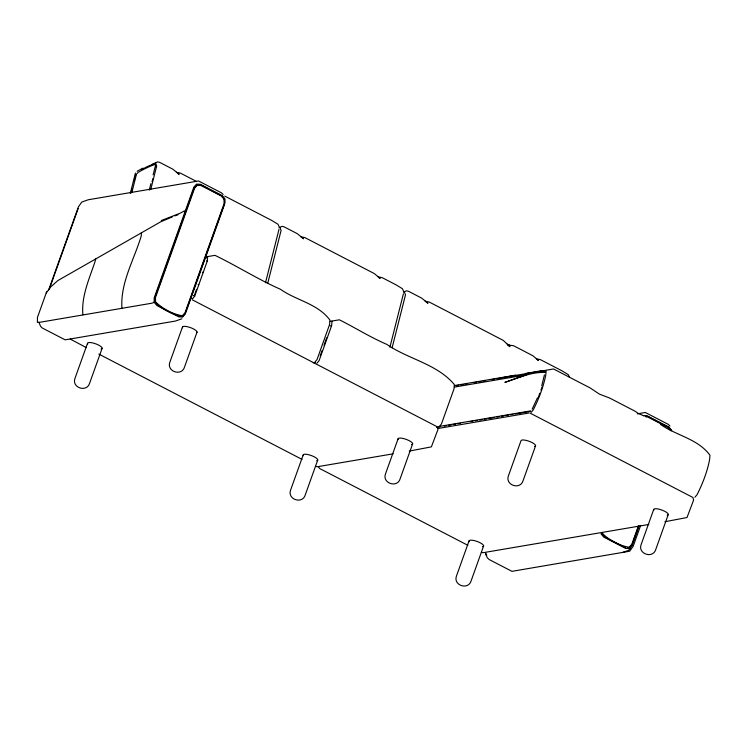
<?xml version="1.0" encoding="UTF-8"?>
<svg xmlns="http://www.w3.org/2000/svg" width="748" height="748" viewBox="0 0 748 748"><rect width="100%" height="100%" fill="white"/><g stroke="black" fill="none" stroke-linecap="round" stroke-linejoin="round"><path stroke-width="1.12" d="M37.4 322.481L37.456 317.395L46.647 291.795M191.974 298.396L192.591 298.714L194.714 296.161L207.233 261.183L207.626 256.742L207 256.414M332.028 321.191L331.635 325.642L319.106 360.62L316.993 363.173M181.914 318.779L175.434 321.06L65.16 339.844L42.346 328.026L40.57 326.324L38.793 321.986M541.767 385.688L544.432 374.87M130.33 193.246L135.435 173.05M131.087 193.021L132.19 188.655M134.116 181.016L135.781 174.462M131.938 192.105L136.482 174.153L138.184 172.358A198.342 83.879 -62.6 0 1 155.032 164.401L155.864 166.776M149.263 190.114L150.89 183.671M153.116 174.882L155.247 166.449M152.068 181.801L152.901 178.501M150.713 189.637L156.678 166.037L155.649 163.12A223.717 94.613 -62.6 0 0 150.928 164.99M265.493 282.781L279.013 229.309M267.709 283.38L281.08 230.496L280.051 227.579M389.895 347.24L403.415 293.768M392.102 347.839L405.472 294.946L404.444 292.029M95.744 258.93L94.893 262.015C89.199 278.939 81.242 296.479 82.878 314.74M48.611 290.084L78.447 206.766L81.803 202.044L88.273 199.763L198.557 180.979L221.361 192.797L223.147 194.499M49.424 288.793L78.166 208.524M87.525 343.313L75.006 378.292C71.415 387.688 86.777 392.859 89.62 383.219L102.149 348.241M224.559 204.316L185.27 314.057L182.587 317.04L178.763 316.871L156.94 305.567L154.21 302.342L154.172 297.947L193.854 187.112L196.537 184.12L200.361 184.298L222.184 195.602L224.914 198.828L224.952 203.222M182.418 327.156L169.889 362.135C166.308 371.522 181.671 376.702 184.513 367.062L197.042 332.084M194.63 294.721L196.537 289.373M320.172 355.964L322.089 350.625M324.006 345.277L326.68 337.787M303.155 455.036L290.626 490.015C287.036 499.412 302.407 504.591 305.249 494.942L317.769 459.964M398.048 438.88L385.519 473.858C381.929 483.245 397.3 488.425 400.143 478.785L412.662 443.807M469.015 540.972L456.495 575.96C452.905 585.347 468.267 590.527 471.109 580.887L483.638 545.9M537.962 398.366L539.804 393.224M540.916 390.129L542.02 387.043M535.605 445.705L523.076 480.684C520.234 490.333 504.872 485.153 508.453 475.756L520.982 440.778A7.732 2.132 19.7 0 1 530.397 441.778A7.732 2.132 19.7 0 1 534.511 446.463M638.483 525.704L631.845 544.245L629.171 547.227C619.942 545.9 608.414 539.841 602.495 533.352M638.586 526.386L631.957 544.909L629.283 547.891L627.366 547.807M639.119 525.863L632.069 545.563L628.713 550.285L622.243 552.566M640.653 525.423L633.201 546.255L629.657 551.22L511.959 571.341L489.155 559.532L487.369 557.83L485.48 553.988M653.677 509.528L641.148 544.516C637.558 553.903 652.929 559.083 655.772 549.443L668.291 514.456M532.183 409.091L537.345 398.048M46.236 292.954L50.761 286.867L57.839 280.584L160.904 221.698L172.433 216.864M314.917 362.097L317.04 359.545L329.559 324.567L329.952 320.116C317.769 303.585 296.339 300.556 280.519 289.308C257.957 279.359 237.256 266.129 214.975 255.339L205.803 256.901M439.319 426.556L441.432 424.004L453.961 389.016L454.354 384.575C436.972 363.818 408.389 359.292 386.875 344.407C370.372 337.348 355.506 327.867 339.368 319.798L330.205 321.36M531.155 412.344L533.277 409.792A65.076 27.517 -62.6 0 0 545.797 374.813L546.115 371.214L541.702 371.13M694.948 497.205L697.061 494.652A65.076 27.517 -62.6 0 0 709.59 459.674L709.974 455.233C697.79 438.702 676.37 435.673 660.549 424.415M197.519 185.055L194.555 188.346L155.5 297.433L155.537 301.827C162.494 308.821 173.125 314.31 182.821 315.908M182.362 315.721L185.046 312.739L224.101 203.652L224.063 199.258L221.333 196.032L201.062 185.532L197.238 185.364M183.148 315.637L185.158 313.403L224.531 203.437L224.503 200.146M137.136 171.255L143.036 168.066M151.498 164.775L157.622 161.877L159.707 162.381L172.863 169.198L179.165 174.312L177.304 172.966M278.957 227.785L282.015 226.335L284.109 226.84L297.265 233.657L303.566 238.771L300.771 236.742L304.838 237.584L374.318 273.581L380.124 278.443L378.011 276.769L382.275 277.704L396.066 284.848L402.387 288.7L403.63 291.318M403.359 292.234L406.416 290.794L408.511 291.299L421.666 298.115L427.959 303.221L425.163 301.201L429.24 302.042L503.236 340.377L509.968 346.726L508.434 345.548M161.316 220.529L180.408 213.105L184.326 210.927L185.644 211.656M525.741 374.028L521.104 375.73L514.072 375.833M526.368 374.832L504.863 382.387C517.99 378.011 531.145 371.85 545.301 372.439M174.789 215.882L178.005 214.76M224.063 199.258L224.643 199.108M671.442 430.614L670.863 430.764L668.132 427.538L647.861 417.038L645.954 416.954M486.022 553.277L485.452 553.427L486.855 555.128M528.799 373.299L526.667 373.691L528.817 373.317M538.401 371.56L530.93 372.915L534.184 372.411M38.672 322.481L151.863 303.211L154.21 302.342L153.611 302.239M313.262 362.808L315.544 362.415M454.513 385.547L515.746 375.122M526.04 373.364L541.075 370.802M501.543 377.815L529.173 373.112M539.467 371.363L553.529 368.97L590.06 387.894L599.457 394.14L609.695 398.067L635.127 411.241L638.437 413.56L644.103 415.897M456.261 385.678L458.496 385.295M460.74 384.911L462.984 384.528M465.219 384.154L467.463 383.771M474.185 382.621L476.42 382.247M478.664 381.863L480.908 381.48M483.143 381.097L485.387 380.713M492.203 379.554L494.503 379.161M496.803 378.769L502.563 377.796M504.863 377.403L507.163 377.011M509.463 376.618L511.772 376.225M536.325 372.046L538.476 371.672M454.84 387.015L516.073 376.59L520.804 376.87M438.992 426.51L530.687 410.895M444.2 426.051L446.491 425.659M448.791 425.275L451.081 424.883M453.372 424.49L455.663 424.097M457.954 423.714L460.244 423.321M470.567 421.563L472.858 421.171M475.148 420.787L477.439 420.395M479.73 420.002L482.021 419.609M484.321 419.226L486.611 418.833M488.902 418.441L494.634 417.468M496.924 417.075L499.215 416.683M501.506 416.29L503.797 415.907M506.097 415.514L508.388 415.121M510.678 414.729L512.969 414.345M515.26 413.953L530.164 411.419M436.523 427.454L439.946 426.874M438.178 428.464L529.116 412.98M393.149 453.83L317.152 466.771L315.469 466.341M409.268 451.081L431.372 446.874L437.963 429.492L437.318 426.828L192.236 299.78M637.315 413.85L645.356 412.485L668.16 424.303L669.946 426.005M648.787 524.488L483.012 552.716L481.338 552.286M664.897 521.739L687.001 517.532L693.592 500.15L692.947 497.485L530.192 413.158M643.336 415.626L647.16 415.804L668.983 427.108L671.713 430.334M645.599 416.337L647.506 416.421M601.831 533.614L604.403 536.812L625.45 547.714M176.369 172.283L180.446 173.125L196.313 181.353M182.933 316.563C172.984 314.861 162.064 309.214 154.873 302.08L154.836 297.695L194.209 187.729L196.883 184.747L200.707 184.915L207.729 188.552M224.774 196.098L271.664 220.398L277.985 224.25L279.228 226.859M209.73 189.59L220.754 195.303M648.516 416.935L659.54 422.648M664.551 425.247L668.562 427.323L671.293 430.549M507.181 344.108L509.884 345.511L507.668 344.959L513.577 345.735L532.903 355.749L538.429 360.461L536.316 358.788L540.29 359.582L561.935 370.793L568.256 374.645L569.49 377.254M206.186 257.649L206.813 257.966M206.616 260.865L207.233 261.183M330.27 325.698L330.897 326.025M202.568 272.169L203.185 272.496M198.136 284.53L198.762 284.857M193.62 295.469L194.246 295.787M194.087 295.843L194.714 296.161M86.366 347.633L70.237 339.059M98.811 354.084L301.996 459.366M467.855 545.301L319.62 468.491L318.452 466.817M630.405 549.284L629.395 548.546L625.562 548.378L603.739 537.064L601.009 533.838M221.763 195.817L224.494 199.043M121.924 308.092C120.241 282.604 134.322 259.378 141.325 235.648L141.316 232.89M398.235 439.525A7.732 2.132 19.7 0 1 406.529 439.497A7.732 2.132 19.7 0 1 411.578 444.564M182.615 327.802A7.732 2.132 19.7 0 1 189.955 327.437A7.732 2.132 19.7 0 1 196.733 332.561M303.342 455.682A7.732 2.132 19.7 0 1 311.636 455.663A7.732 2.132 19.7 0 1 316.685 460.721M87.722 343.958A7.732 2.132 19.7 0 1 96.015 343.94A7.732 2.132 19.7 0 1 101.055 348.998M653.864 510.183A7.732 2.132 19.7 0 1 662.158 510.155A7.732 2.132 19.7 0 1 667.207 515.213M469.211 541.627A7.732 2.132 19.7 0 1 477.505 541.599A7.732 2.132 19.7 0 1 482.544 546.666M141.699 169.403A223.717 94.613 -62.6 0 1 143.653 168.394M144.719 167.861A223.717 94.613 -62.6 0 1 149.974 165.402"/></g></svg>
